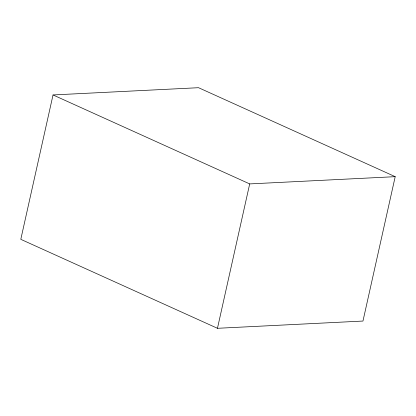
<?xml version="1.0" encoding="UTF-8"?>
<svg xmlns="http://www.w3.org/2000/svg" width="416" height="416" viewBox="0 0 416 416"><rect width="100%" height="100%" fill="white"/><g stroke="black" fill="none" stroke-linecap="round" stroke-linejoin="round"><path stroke-width="0.62" d="M53.035 94.947L20.8 239.33L217.459 328.297L362.965 321.053L395.2 176.67L198.541 87.703L53.035 94.947L249.694 183.914L395.2 176.67M217.459 328.297L249.694 183.914"/></g></svg>
